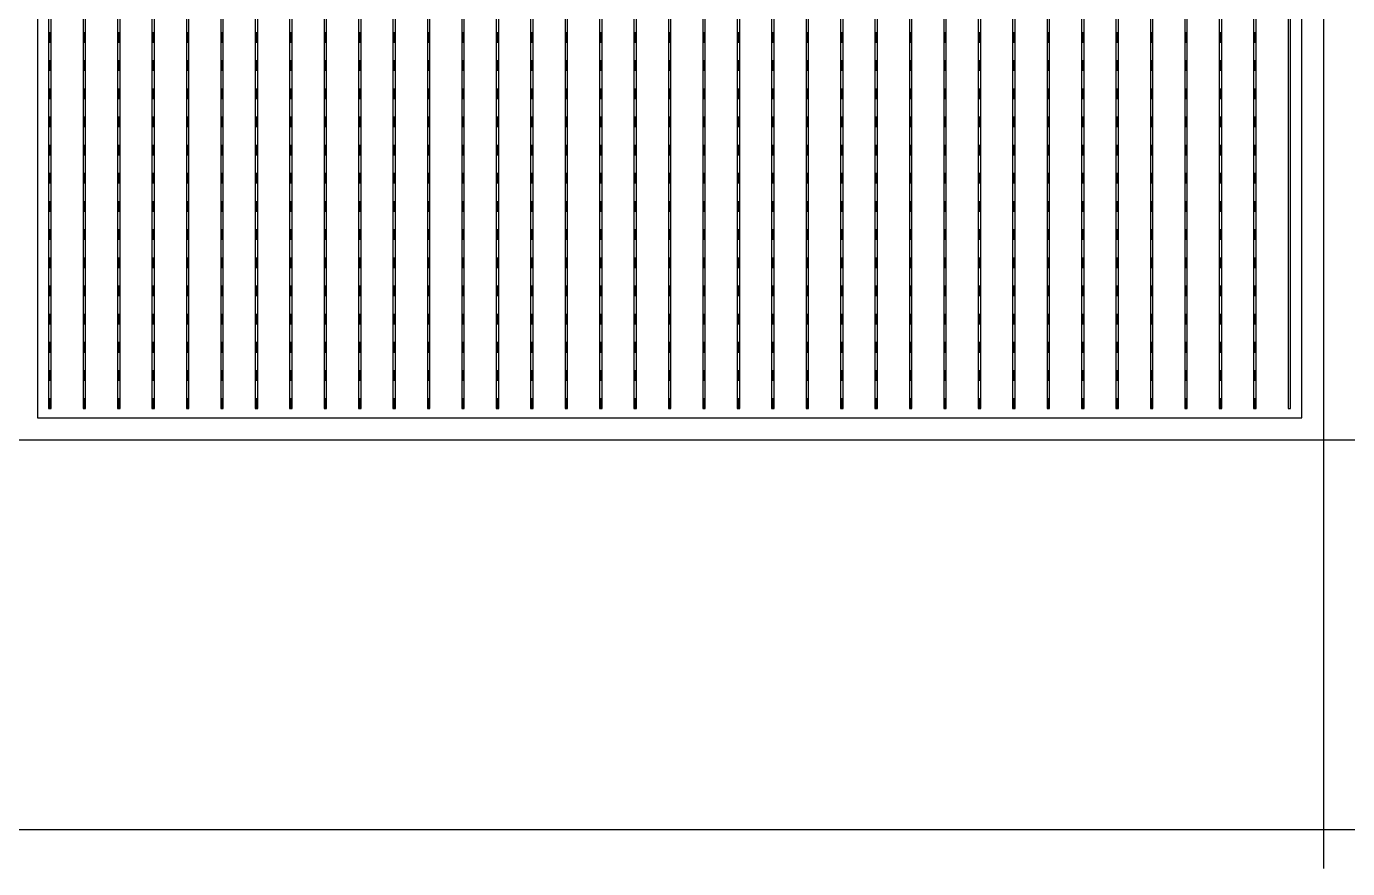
# Model space of a CAD drawing. Header units: millimetres. Extents: x -18 to 142, y -7 to 153.
# Drawn here: x 104.14 to 125.25, y -7.35 to 6.1 of the extents above; entities that cross this region are included whole.
import ezdxf

# ---------------------------------------------------------------- set-up
doc = ezdxf.new("R2010")
doc.units = ezdxf.units.MM
for name, color, linetype in [('CELLS', 5, 'Continuous'), ('CONTACT_PADS', 2, 'Continuous'), ('DICING', 4, 'Continuous'), ('FINGERS', 1, 'Continuous'), ('INSULATION', 2, 'Continuous'), ('WAFER', 1, 'Continuous')]:
    doc.layers.add(name, color=color, linetype=linetype)

msp = doc.modelspace()

# ---------------------------------------------------------------- linework, layer by layer
at = {"layer": 'CELLS'}
msp.add_lwpolyline([(124.87, -0.5), (124.87, 20.4), (103.97, 20.4), (103.97, -0.5), (124.87, -0.5)], close=True, dxfattribs=at)
at = {"layer": 'CONTACT_PADS'}
for points in [[(104.533, 5.85), (104.533, 6), (104.508, 6), (104.508, 5.85), (104.533, 5.85)], [(105.083, 5.85), (105.083, 6), (105.058, 6), (105.058, 5.85), (105.083, 5.85)], [(105.633, 5.85), (105.633, 6), (105.608, 6), (105.608, 5.85), (105.633, 5.85)], [(106.183, 5.85), (106.183, 6), (106.158, 6), (106.158, 5.85), (106.183, 5.85)], [(106.733, 5.85), (106.733, 6), (106.708, 6), (106.708, 5.85), (106.733, 5.85)], [(107.283, 5.85), (107.283, 6), (107.258, 6), (107.258, 5.85), (107.283, 5.85)], [(107.833, 5.85), (107.833, 6), (107.808, 6), (107.808, 5.85), (107.833, 5.85)], [(108.383, 5.85), (108.383, 6), (108.358, 6), (108.358, 5.85), (108.383, 5.85)], [(108.933, 5.85), (108.933, 6), (108.908, 6), (108.908, 5.85), (108.933, 5.85)], [(109.483, 5.85), (109.483, 6), (109.458, 6), (109.458, 5.85), (109.483, 5.85)], [(110.033, 5.85), (110.033, 6), (110.008, 6), (110.008, 5.85), (110.033, 5.85)], [(110.583, 5.85), (110.583, 6), (110.558, 6), (110.558, 5.85), (110.583, 5.85)], [(111.133, 5.85), (111.133, 6), (111.108, 6), (111.108, 5.85), (111.133, 5.85)], [(111.683, 5.85), (111.683, 6), (111.658, 6), (111.658, 5.85), (111.683, 5.85)], [(112.233, 5.85), (112.233, 6), (112.208, 6), (112.208, 5.85), (112.233, 5.85)], [(112.783, 5.85), (112.783, 6), (112.758, 6), (112.758, 5.85), (112.783, 5.85)], [(113.333, 5.85), (113.333, 6), (113.308, 6), (113.308, 5.85), (113.333, 5.85)], [(113.883, 5.85), (113.883, 6), (113.858, 6), (113.858, 5.85), (113.883, 5.85)], [(114.433, 5.85), (114.433, 6), (114.408, 6), (114.408, 5.85), (114.433, 5.85)], [(114.983, 5.85), (114.983, 6), (114.958, 6), (114.958, 5.85), (114.983, 5.85)], [(115.533, 5.85), (115.533, 6), (115.508, 6), (115.508, 5.85), (115.533, 5.85)], [(116.083, 5.85), (116.083, 6), (116.058, 6), (116.058, 5.85), (116.083, 5.85)], [(116.633, 5.85), (116.633, 6), (116.608, 6), (116.608, 5.85), (116.633, 5.85)], [(117.183, 5.85), (117.183, 6), (117.158, 6), (117.158, 5.85), (117.183, 5.85)], [(117.733, 5.85), (117.733, 6), (117.708, 6), (117.708, 5.85), (117.733, 5.85)], [(118.283, 5.85), (118.283, 6), (118.258, 6), (118.258, 5.85), (118.283, 5.85)], [(118.833, 5.85), (118.833, 6), (118.808, 6), (118.808, 5.85), (118.833, 5.85)], [(119.383, 5.85), (119.383, 6), (119.358, 6), (119.358, 5.85), (119.383, 5.85)], [(119.933, 5.85), (119.933, 6), (119.908, 6), (119.908, 5.85), (119.933, 5.85)], [(120.483, 5.85), (120.483, 6), (120.458, 6), (120.458, 5.85), (120.483, 5.85)], [(121.033, 5.85), (121.033, 6), (121.008, 6), (121.008, 5.85), (121.033, 5.85)], [(121.583, 5.85), (121.583, 6), (121.558, 6), (121.558, 5.85), (121.583, 5.85)], [(122.133, 5.85), (122.133, 6), (122.108, 6), (122.108, 5.85), (122.133, 5.85)], [(122.683, 5.85), (122.683, 6), (122.658, 6), (122.658, 5.85), (122.683, 5.85)], [(123.233, 5.85), (123.233, 6), (123.208, 6), (123.208, 5.85), (123.233, 5.85)], [(123.783, 5.85), (123.783, 6), (123.758, 6), (123.758, 5.85), (123.783, 5.85)], [(104.533, 5.4), (104.533, 5.55), (104.508, 5.55), (104.508, 5.4), (104.533, 5.4)], [(105.083, 5.4), (105.083, 5.55), (105.058, 5.55), (105.058, 5.4), (105.083, 5.4)], [(105.633, 5.4), (105.633, 5.55), (105.608, 5.55), (105.608, 5.4), (105.633, 5.4)], [(106.183, 5.4), (106.183, 5.55), (106.158, 5.55), (106.158, 5.4), (106.183, 5.4)], [(106.733, 5.4), (106.733, 5.55), (106.708, 5.55), (106.708, 5.4), (106.733, 5.4)], [(107.283, 5.4), (107.283, 5.55), (107.258, 5.55), (107.258, 5.4), (107.283, 5.4)], [(107.833, 5.4), (107.833, 5.55), (107.808, 5.55), (107.808, 5.4), (107.833, 5.4)], [(108.383, 5.4), (108.383, 5.55), (108.358, 5.55), (108.358, 5.4), (108.383, 5.4)], [(108.933, 5.4), (108.933, 5.55), (108.908, 5.55), (108.908, 5.4), (108.933, 5.4)], [(109.483, 5.4), (109.483, 5.55), (109.458, 5.55), (109.458, 5.4), (109.483, 5.4)], [(110.033, 5.4), (110.033, 5.55), (110.008, 5.55), (110.008, 5.4), (110.033, 5.4)], [(110.583, 5.4), (110.583, 5.55), (110.558, 5.55), (110.558, 5.4), (110.583, 5.4)], [(111.133, 5.4), (111.133, 5.55), (111.108, 5.55), (111.108, 5.4), (111.133, 5.4)], [(111.683, 5.4), (111.683, 5.55), (111.658, 5.55), (111.658, 5.4), (111.683, 5.4)], [(112.233, 5.4), (112.233, 5.55), (112.208, 5.55), (112.208, 5.4), (112.233, 5.4)], [(112.783, 5.4), (112.783, 5.55), (112.758, 5.55), (112.758, 5.4), (112.783, 5.4)], [(113.333, 5.4), (113.333, 5.55), (113.308, 5.55), (113.308, 5.4), (113.333, 5.4)], [(113.883, 5.4), (113.883, 5.55), (113.858, 5.55), (113.858, 5.4), (113.883, 5.4)], [(114.433, 5.4), (114.433, 5.55), (114.408, 5.55), (114.408, 5.4), (114.433, 5.4)], [(114.983, 5.4), (114.983, 5.55), (114.958, 5.55), (114.958, 5.4), (114.983, 5.4)], [(115.533, 5.4), (115.533, 5.55), (115.508, 5.55), (115.508, 5.4), (115.533, 5.4)], [(116.083, 5.4), (116.083, 5.55), (116.058, 5.55), (116.058, 5.4), (116.083, 5.4)], [(116.633, 5.4), (116.633, 5.55), (116.608, 5.55), (116.608, 5.4), (116.633, 5.4)], [(117.183, 5.4), (117.183, 5.55), (117.158, 5.55), (117.158, 5.4), (117.183, 5.4)], [(117.733, 5.4), (117.733, 5.55), (117.708, 5.55), (117.708, 5.4), (117.733, 5.4)], [(118.283, 5.4), (118.283, 5.55), (118.258, 5.55), (118.258, 5.4), (118.283, 5.4)], [(118.833, 5.4), (118.833, 5.55), (118.808, 5.55), (118.808, 5.4), (118.833, 5.4)], [(119.383, 5.4), (119.383, 5.55), (119.358, 5.55), (119.358, 5.4), (119.383, 5.4)], [(119.933, 5.4), (119.933, 5.55), (119.908, 5.55), (119.908, 5.4), (119.933, 5.4)], [(120.483, 5.4), (120.483, 5.55), (120.458, 5.55), (120.458, 5.4), (120.483, 5.4)], [(121.033, 5.4), (121.033, 5.55), (121.008, 5.55), (121.008, 5.4), (121.033, 5.4)], [(121.583, 5.4), (121.583, 5.55), (121.558, 5.55), (121.558, 5.4), (121.583, 5.4)], [(122.133, 5.4), (122.133, 5.55), (122.108, 5.55), (122.108, 5.4), (122.133, 5.4)], [(122.683, 5.4), (122.683, 5.55), (122.658, 5.55), (122.658, 5.4), (122.683, 5.4)], [(123.233, 5.4), (123.233, 5.55), (123.208, 5.55), (123.208, 5.4), (123.233, 5.4)], [(123.783, 5.4), (123.783, 5.55), (123.758, 5.55), (123.758, 5.4), (123.783, 5.4)], [(104.533, 4.95), (104.533, 5.1), (104.508, 5.1), (104.508, 4.95), (104.533, 4.95)], [(105.083, 4.95), (105.083, 5.1), (105.058, 5.1), (105.058, 4.95), (105.083, 4.95)], [(105.633, 4.95), (105.633, 5.1), (105.608, 5.1), (105.608, 4.95), (105.633, 4.95)], [(106.183, 4.95), (106.183, 5.1), (106.158, 5.1), (106.158, 4.95), (106.183, 4.95)], [(106.733, 4.95), (106.733, 5.1), (106.708, 5.1), (106.708, 4.95), (106.733, 4.95)], [(107.283, 4.95), (107.283, 5.1), (107.258, 5.1), (107.258, 4.95), (107.283, 4.95)], [(107.833, 4.95), (107.833, 5.1), (107.808, 5.1), (107.808, 4.95), (107.833, 4.95)], [(108.383, 4.95), (108.383, 5.1), (108.358, 5.1), (108.358, 4.95), (108.383, 4.95)], [(108.933, 4.95), (108.933, 5.1), (108.908, 5.1), (108.908, 4.95), (108.933, 4.95)], [(109.483, 4.95), (109.483, 5.1), (109.458, 5.1), (109.458, 4.95), (109.483, 4.95)], [(110.033, 4.95), (110.033, 5.1), (110.008, 5.1), (110.008, 4.95), (110.033, 4.95)], [(110.583, 4.95), (110.583, 5.1), (110.558, 5.1), (110.558, 4.95), (110.583, 4.95)], [(111.133, 4.95), (111.133, 5.1), (111.108, 5.1), (111.108, 4.95), (111.133, 4.95)], [(111.683, 4.95), (111.683, 5.1), (111.658, 5.1), (111.658, 4.95), (111.683, 4.95)], [(112.233, 4.95), (112.233, 5.1), (112.208, 5.1), (112.208, 4.95), (112.233, 4.95)], [(112.783, 4.95), (112.783, 5.1), (112.758, 5.1), (112.758, 4.95), (112.783, 4.95)], [(113.333, 4.95), (113.333, 5.1), (113.308, 5.1), (113.308, 4.95), (113.333, 4.95)], [(113.883, 4.95), (113.883, 5.1), (113.858, 5.1), (113.858, 4.95), (113.883, 4.95)], [(114.433, 4.95), (114.433, 5.1), (114.408, 5.1), (114.408, 4.95), (114.433, 4.95)], [(114.983, 4.95), (114.983, 5.1), (114.958, 5.1), (114.958, 4.95), (114.983, 4.95)], [(115.533, 4.95), (115.533, 5.1), (115.508, 5.1), (115.508, 4.95), (115.533, 4.95)], [(116.083, 4.95), (116.083, 5.1), (116.058, 5.1), (116.058, 4.95), (116.083, 4.95)], [(116.633, 4.95), (116.633, 5.1), (116.608, 5.1), (116.608, 4.95), (116.633, 4.95)], [(117.183, 4.95), (117.183, 5.1), (117.158, 5.1), (117.158, 4.95), (117.183, 4.95)], [(117.733, 4.95), (117.733, 5.1), (117.708, 5.1), (117.708, 4.95), (117.733, 4.95)], [(118.283, 4.95), (118.283, 5.1), (118.258, 5.1), (118.258, 4.95), (118.283, 4.95)], [(118.833, 4.95), (118.833, 5.1), (118.808, 5.1), (118.808, 4.95), (118.833, 4.95)], [(119.383, 4.95), (119.383, 5.1), (119.358, 5.1), (119.358, 4.95), (119.383, 4.95)], [(119.933, 4.95), (119.933, 5.1), (119.908, 5.1), (119.908, 4.95), (119.933, 4.95)], [(120.483, 4.95), (120.483, 5.1), (120.458, 5.1), (120.458, 4.95), (120.483, 4.95)], [(121.033, 4.95), (121.033, 5.1), (121.008, 5.1), (121.008, 4.95), (121.033, 4.95)], [(121.583, 4.95), (121.583, 5.1), (121.558, 5.1), (121.558, 4.95), (121.583, 4.95)], [(122.133, 4.95), (122.133, 5.1), (122.108, 5.1), (122.108, 4.95), (122.133, 4.95)], [(122.683, 4.95), (122.683, 5.1), (122.658, 5.1), (122.658, 4.95), (122.683, 4.95)], [(123.233, 4.95), (123.233, 5.1), (123.208, 5.1), (123.208, 4.95), (123.233, 4.95)], [(123.783, 4.95), (123.783, 5.1), (123.758, 5.1), (123.758, 4.95), (123.783, 4.95)], [(104.533, 4.5), (104.533, 4.65), (104.508, 4.65), (104.508, 4.5), (104.533, 4.5)], [(105.083, 4.5), (105.083, 4.65), (105.058, 4.65), (105.058, 4.5), (105.083, 4.5)], [(105.633, 4.5), (105.633, 4.65), (105.608, 4.65), (105.608, 4.5), (105.633, 4.5)], [(106.183, 4.5), (106.183, 4.65), (106.158, 4.65), (106.158, 4.5), (106.183, 4.5)], [(106.733, 4.5), (106.733, 4.65), (106.708, 4.65), (106.708, 4.5), (106.733, 4.5)], [(107.283, 4.5), (107.283, 4.65), (107.258, 4.65), (107.258, 4.5), (107.283, 4.5)], [(107.833, 4.5), (107.833, 4.65), (107.808, 4.65), (107.808, 4.5), (107.833, 4.5)], [(108.383, 4.5), (108.383, 4.65), (108.358, 4.65), (108.358, 4.5), (108.383, 4.5)], [(108.933, 4.5), (108.933, 4.65), (108.908, 4.65), (108.908, 4.5), (108.933, 4.5)], [(109.483, 4.5), (109.483, 4.65), (109.458, 4.65), (109.458, 4.5), (109.483, 4.5)], [(110.033, 4.5), (110.033, 4.65), (110.008, 4.65), (110.008, 4.5), (110.033, 4.5)], [(110.583, 4.5), (110.583, 4.65), (110.558, 4.65), (110.558, 4.5), (110.583, 4.5)], [(111.133, 4.5), (111.133, 4.65), (111.108, 4.65), (111.108, 4.5), (111.133, 4.5)], [(111.683, 4.5), (111.683, 4.65), (111.658, 4.65), (111.658, 4.5), (111.683, 4.5)], [(112.233, 4.5), (112.233, 4.65), (112.208, 4.65), (112.208, 4.5), (112.233, 4.5)], [(112.783, 4.5), (112.783, 4.65), (112.758, 4.65), (112.758, 4.5), (112.783, 4.5)], [(113.333, 4.5), (113.333, 4.65), (113.308, 4.65), (113.308, 4.5), (113.333, 4.5)], [(113.883, 4.5), (113.883, 4.65), (113.858, 4.65), (113.858, 4.5), (113.883, 4.5)], [(114.433, 4.5), (114.433, 4.65), (114.408, 4.65), (114.408, 4.5), (114.433, 4.5)], [(114.983, 4.5), (114.983, 4.65), (114.958, 4.65), (114.958, 4.5), (114.983, 4.5)], [(115.533, 4.5), (115.533, 4.65), (115.508, 4.65), (115.508, 4.5), (115.533, 4.5)], [(116.083, 4.5), (116.083, 4.65), (116.058, 4.65), (116.058, 4.5), (116.083, 4.5)], [(116.633, 4.5), (116.633, 4.65), (116.608, 4.65), (116.608, 4.5), (116.633, 4.5)], [(117.183, 4.5), (117.183, 4.65), (117.158, 4.65), (117.158, 4.5), (117.183, 4.5)], [(117.733, 4.5), (117.733, 4.65), (117.708, 4.65), (117.708, 4.5), (117.733, 4.5)], [(118.283, 4.5), (118.283, 4.65), (118.258, 4.65), (118.258, 4.5), (118.283, 4.5)], [(118.833, 4.5), (118.833, 4.65), (118.808, 4.65), (118.808, 4.5), (118.833, 4.5)], [(119.383, 4.5), (119.383, 4.65), (119.358, 4.65), (119.358, 4.5), (119.383, 4.5)], [(119.933, 4.5), (119.933, 4.65), (119.908, 4.65), (119.908, 4.5), (119.933, 4.5)], [(120.483, 4.5), (120.483, 4.65), (120.458, 4.65), (120.458, 4.5), (120.483, 4.5)], [(121.033, 4.5), (121.033, 4.65), (121.008, 4.65), (121.008, 4.5), (121.033, 4.5)], [(121.583, 4.5), (121.583, 4.65), (121.558, 4.65), (121.558, 4.5), (121.583, 4.5)], [(122.133, 4.5), (122.133, 4.65), (122.108, 4.65), (122.108, 4.5), (122.133, 4.5)], [(122.683, 4.5), (122.683, 4.65), (122.658, 4.65), (122.658, 4.5), (122.683, 4.5)], [(123.233, 4.5), (123.233, 4.65), (123.208, 4.65), (123.208, 4.5), (123.233, 4.5)], [(123.783, 4.5), (123.783, 4.65), (123.758, 4.65), (123.758, 4.5), (123.783, 4.5)], [(104.533, 4.05), (104.533, 4.2), (104.508, 4.2), (104.508, 4.05), (104.533, 4.05)], [(105.083, 4.05), (105.083, 4.2), (105.058, 4.2), (105.058, 4.05), (105.083, 4.05)], [(105.633, 4.05), (105.633, 4.2), (105.608, 4.2), (105.608, 4.05), (105.633, 4.05)], [(106.183, 4.05), (106.183, 4.2), (106.158, 4.2), (106.158, 4.05), (106.183, 4.05)], [(106.733, 4.05), (106.733, 4.2), (106.708, 4.2), (106.708, 4.05), (106.733, 4.05)], [(107.283, 4.05), (107.283, 4.2), (107.258, 4.2), (107.258, 4.05), (107.283, 4.05)], [(107.833, 4.05), (107.833, 4.2), (107.808, 4.2), (107.808, 4.05), (107.833, 4.05)], [(108.383, 4.05), (108.383, 4.2), (108.358, 4.2), (108.358, 4.05), (108.383, 4.05)], [(108.933, 4.05), (108.933, 4.2), (108.908, 4.2), (108.908, 4.05), (108.933, 4.05)], [(109.483, 4.05), (109.483, 4.2), (109.458, 4.2), (109.458, 4.05), (109.483, 4.05)], [(110.033, 4.05), (110.033, 4.2), (110.008, 4.2), (110.008, 4.05), (110.033, 4.05)], [(110.583, 4.05), (110.583, 4.2), (110.558, 4.2), (110.558, 4.05), (110.583, 4.05)], [(111.133, 4.05), (111.133, 4.2), (111.108, 4.2), (111.108, 4.05), (111.133, 4.05)], [(111.683, 4.05), (111.683, 4.2), (111.658, 4.2), (111.658, 4.05), (111.683, 4.05)], [(112.233, 4.05), (112.233, 4.2), (112.208, 4.2), (112.208, 4.05), (112.233, 4.05)], [(112.783, 4.05), (112.783, 4.2), (112.758, 4.2), (112.758, 4.05), (112.783, 4.05)], [(113.333, 4.05), (113.333, 4.2), (113.308, 4.2), (113.308, 4.05), (113.333, 4.05)], [(113.883, 4.05), (113.883, 4.2), (113.858, 4.2), (113.858, 4.05), (113.883, 4.05)], [(114.433, 4.05), (114.433, 4.2), (114.408, 4.2), (114.408, 4.05), (114.433, 4.05)], [(114.983, 4.05), (114.983, 4.2), (114.958, 4.2), (114.958, 4.05), (114.983, 4.05)], [(115.533, 4.05), (115.533, 4.2), (115.508, 4.2), (115.508, 4.05), (115.533, 4.05)], [(116.083, 4.05), (116.083, 4.2), (116.058, 4.2), (116.058, 4.05), (116.083, 4.05)], [(116.633, 4.05), (116.633, 4.2), (116.608, 4.2), (116.608, 4.05), (116.633, 4.05)], [(117.183, 4.05), (117.183, 4.2), (117.158, 4.2), (117.158, 4.05), (117.183, 4.05)], [(117.733, 4.05), (117.733, 4.2), (117.708, 4.2), (117.708, 4.05), (117.733, 4.05)], [(118.283, 4.05), (118.283, 4.2), (118.258, 4.2), (118.258, 4.05), (118.283, 4.05)], [(118.833, 4.05), (118.833, 4.2), (118.808, 4.2), (118.808, 4.05), (118.833, 4.05)], [(119.383, 4.05), (119.383, 4.2), (119.358, 4.2), (119.358, 4.05), (119.383, 4.05)], [(119.933, 4.05), (119.933, 4.2), (119.908, 4.2), (119.908, 4.05), (119.933, 4.05)], [(120.483, 4.05), (120.483, 4.2), (120.458, 4.2), (120.458, 4.05), (120.483, 4.05)], [(121.033, 4.05), (121.033, 4.2), (121.008, 4.2), (121.008, 4.05), (121.033, 4.05)], [(121.583, 4.05), (121.583, 4.2), (121.558, 4.2), (121.558, 4.05), (121.583, 4.05)], [(122.133, 4.05), (122.133, 4.2), (122.108, 4.2), (122.108, 4.05), (122.133, 4.05)], [(122.683, 4.05), (122.683, 4.2), (122.658, 4.2), (122.658, 4.05), (122.683, 4.05)], [(123.233, 4.05), (123.233, 4.2), (123.208, 4.2), (123.208, 4.05), (123.233, 4.05)], [(123.783, 4.05), (123.783, 4.2), (123.758, 4.2), (123.758, 4.05), (123.783, 4.05)], [(104.533, 3.6), (104.533, 3.75), (104.508, 3.75), (104.508, 3.6), (104.533, 3.6)], [(105.083, 3.6), (105.083, 3.75), (105.058, 3.75), (105.058, 3.6), (105.083, 3.6)], [(105.633, 3.6), (105.633, 3.75), (105.608, 3.75), (105.608, 3.6), (105.633, 3.6)], [(106.183, 3.6), (106.183, 3.75), (106.158, 3.75), (106.158, 3.6), (106.183, 3.6)], [(106.733, 3.6), (106.733, 3.75), (106.708, 3.75), (106.708, 3.6), (106.733, 3.6)], [(107.283, 3.6), (107.283, 3.75), (107.258, 3.75), (107.258, 3.6), (107.283, 3.6)], [(107.833, 3.6), (107.833, 3.75), (107.808, 3.75), (107.808, 3.6), (107.833, 3.6)], [(108.383, 3.6), (108.383, 3.75), (108.358, 3.75), (108.358, 3.6), (108.383, 3.6)], [(108.933, 3.6), (108.933, 3.75), (108.908, 3.75), (108.908, 3.6), (108.933, 3.6)], [(109.483, 3.6), (109.483, 3.75), (109.458, 3.75), (109.458, 3.6), (109.483, 3.6)], [(110.033, 3.6), (110.033, 3.75), (110.008, 3.75), (110.008, 3.6), (110.033, 3.6)], [(110.583, 3.6), (110.583, 3.75), (110.558, 3.75), (110.558, 3.6), (110.583, 3.6)], [(111.133, 3.6), (111.133, 3.75), (111.108, 3.75), (111.108, 3.6), (111.133, 3.6)], [(111.683, 3.6), (111.683, 3.75), (111.658, 3.75), (111.658, 3.6), (111.683, 3.6)], [(112.233, 3.6), (112.233, 3.75), (112.208, 3.75), (112.208, 3.6), (112.233, 3.6)], [(112.783, 3.6), (112.783, 3.75), (112.758, 3.75), (112.758, 3.6), (112.783, 3.6)], [(113.333, 3.6), (113.333, 3.75), (113.308, 3.75), (113.308, 3.6), (113.333, 3.6)], [(113.883, 3.6), (113.883, 3.75), (113.858, 3.75), (113.858, 3.6), (113.883, 3.6)], [(114.433, 3.6), (114.433, 3.75), (114.408, 3.75), (114.408, 3.6), (114.433, 3.6)], [(114.983, 3.6), (114.983, 3.75), (114.958, 3.75), (114.958, 3.6), (114.983, 3.6)], [(115.533, 3.6), (115.533, 3.75), (115.508, 3.75), (115.508, 3.6), (115.533, 3.6)], [(116.083, 3.6), (116.083, 3.75), (116.058, 3.75), (116.058, 3.6), (116.083, 3.6)], [(116.633, 3.6), (116.633, 3.75), (116.608, 3.75), (116.608, 3.6), (116.633, 3.6)], [(117.183, 3.6), (117.183, 3.75), (117.158, 3.75), (117.158, 3.6), (117.183, 3.6)], [(117.733, 3.6), (117.733, 3.75), (117.708, 3.75), (117.708, 3.6), (117.733, 3.6)], [(118.283, 3.6), (118.283, 3.75), (118.258, 3.75), (118.258, 3.6), (118.283, 3.6)], [(118.833, 3.6), (118.833, 3.75), (118.808, 3.75), (118.808, 3.6), (118.833, 3.6)], [(119.383, 3.6), (119.383, 3.75), (119.358, 3.75), (119.358, 3.6), (119.383, 3.6)], [(119.933, 3.6), (119.933, 3.75), (119.908, 3.75), (119.908, 3.6), (119.933, 3.6)], [(120.483, 3.6), (120.483, 3.75), (120.458, 3.75), (120.458, 3.6), (120.483, 3.6)], [(121.033, 3.6), (121.033, 3.75), (121.008, 3.75), (121.008, 3.6), (121.033, 3.6)], [(121.583, 3.6), (121.583, 3.75), (121.558, 3.75), (121.558, 3.6), (121.583, 3.6)], [(122.133, 3.6), (122.133, 3.75), (122.108, 3.75), (122.108, 3.6), (122.133, 3.6)], [(122.683, 3.6), (122.683, 3.75), (122.658, 3.75), (122.658, 3.6), (122.683, 3.6)], [(123.233, 3.6), (123.233, 3.75), (123.208, 3.75), (123.208, 3.6), (123.233, 3.6)], [(123.783, 3.6), (123.783, 3.75), (123.758, 3.75), (123.758, 3.6), (123.783, 3.6)], [(104.533, 3.15), (104.533, 3.3), (104.508, 3.3), (104.508, 3.15), (104.533, 3.15)], [(105.083, 3.15), (105.083, 3.3), (105.058, 3.3), (105.058, 3.15), (105.083, 3.15)], [(105.633, 3.15), (105.633, 3.3), (105.608, 3.3), (105.608, 3.15), (105.633, 3.15)], [(106.183, 3.15), (106.183, 3.3), (106.158, 3.3), (106.158, 3.15), (106.183, 3.15)], [(106.733, 3.15), (106.733, 3.3), (106.708, 3.3), (106.708, 3.15), (106.733, 3.15)], [(107.283, 3.15), (107.283, 3.3), (107.258, 3.3), (107.258, 3.15), (107.283, 3.15)], [(107.833, 3.15), (107.833, 3.3), (107.808, 3.3), (107.808, 3.15), (107.833, 3.15)], [(108.383, 3.15), (108.383, 3.3), (108.358, 3.3), (108.358, 3.15), (108.383, 3.15)], [(108.933, 3.15), (108.933, 3.3), (108.908, 3.3), (108.908, 3.15), (108.933, 3.15)], [(109.483, 3.15), (109.483, 3.3), (109.458, 3.3), (109.458, 3.15), (109.483, 3.15)], [(110.033, 3.15), (110.033, 3.3), (110.008, 3.3), (110.008, 3.15), (110.033, 3.15)], [(110.583, 3.15), (110.583, 3.3), (110.558, 3.3), (110.558, 3.15), (110.583, 3.15)], [(111.133, 3.15), (111.133, 3.3), (111.108, 3.3), (111.108, 3.15), (111.133, 3.15)], [(111.683, 3.15), (111.683, 3.3), (111.658, 3.3), (111.658, 3.15), (111.683, 3.15)], [(112.233, 3.15), (112.233, 3.3), (112.208, 3.3), (112.208, 3.15), (112.233, 3.15)], [(112.783, 3.15), (112.783, 3.3), (112.758, 3.3), (112.758, 3.15), (112.783, 3.15)], [(113.333, 3.15), (113.333, 3.3), (113.308, 3.3), (113.308, 3.15), (113.333, 3.15)], [(113.883, 3.15), (113.883, 3.3), (113.858, 3.3), (113.858, 3.15), (113.883, 3.15)], [(114.433, 3.15), (114.433, 3.3), (114.408, 3.3), (114.408, 3.15), (114.433, 3.15)], [(114.983, 3.15), (114.983, 3.3), (114.958, 3.3), (114.958, 3.15), (114.983, 3.15)], [(115.533, 3.15), (115.533, 3.3), (115.508, 3.3), (115.508, 3.15), (115.533, 3.15)], [(116.083, 3.15), (116.083, 3.3), (116.058, 3.3), (116.058, 3.15), (116.083, 3.15)], [(116.633, 3.15), (116.633, 3.3), (116.608, 3.3), (116.608, 3.15), (116.633, 3.15)], [(117.183, 3.15), (117.183, 3.3), (117.158, 3.3), (117.158, 3.15), (117.183, 3.15)], [(117.733, 3.15), (117.733, 3.3), (117.708, 3.3), (117.708, 3.15), (117.733, 3.15)], [(118.283, 3.15), (118.283, 3.3), (118.258, 3.3), (118.258, 3.15), (118.283, 3.15)], [(118.833, 3.15), (118.833, 3.3), (118.808, 3.3), (118.808, 3.15), (118.833, 3.15)], [(119.383, 3.15), (119.383, 3.3), (119.358, 3.3), (119.358, 3.15), (119.383, 3.15)], [(119.933, 3.15), (119.933, 3.3), (119.908, 3.3), (119.908, 3.15), (119.933, 3.15)], [(120.483, 3.15), (120.483, 3.3), (120.458, 3.3), (120.458, 3.15), (120.483, 3.15)], [(121.033, 3.15), (121.033, 3.3), (121.008, 3.3), (121.008, 3.15), (121.033, 3.15)], [(121.583, 3.15), (121.583, 3.3), (121.558, 3.3), (121.558, 3.15), (121.583, 3.15)], [(122.133, 3.15), (122.133, 3.3), (122.108, 3.3), (122.108, 3.15), (122.133, 3.15)], [(122.683, 3.15), (122.683, 3.3), (122.658, 3.3), (122.658, 3.15), (122.683, 3.15)], [(123.233, 3.15), (123.233, 3.3), (123.208, 3.3), (123.208, 3.15), (123.233, 3.15)], [(123.783, 3.15), (123.783, 3.3), (123.758, 3.3), (123.758, 3.15), (123.783, 3.15)], [(104.533, 2.7), (104.533, 2.85), (104.508, 2.85), (104.508, 2.7), (104.533, 2.7)], [(105.083, 2.7), (105.083, 2.85), (105.058, 2.85), (105.058, 2.7), (105.083, 2.7)], [(105.633, 2.7), (105.633, 2.85), (105.608, 2.85), (105.608, 2.7), (105.633, 2.7)], [(106.183, 2.7), (106.183, 2.85), (106.158, 2.85), (106.158, 2.7), (106.183, 2.7)], [(106.733, 2.7), (106.733, 2.85), (106.708, 2.85), (106.708, 2.7), (106.733, 2.7)], [(107.283, 2.7), (107.283, 2.85), (107.258, 2.85), (107.258, 2.7), (107.283, 2.7)], [(107.833, 2.7), (107.833, 2.85), (107.808, 2.85), (107.808, 2.7), (107.833, 2.7)], [(108.383, 2.7), (108.383, 2.85), (108.358, 2.85), (108.358, 2.7), (108.383, 2.7)], [(108.933, 2.7), (108.933, 2.85), (108.908, 2.85), (108.908, 2.7), (108.933, 2.7)], [(109.483, 2.7), (109.483, 2.85), (109.458, 2.85), (109.458, 2.7), (109.483, 2.7)], [(110.033, 2.7), (110.033, 2.85), (110.008, 2.85), (110.008, 2.7), (110.033, 2.7)], [(110.583, 2.7), (110.583, 2.85), (110.558, 2.85), (110.558, 2.7), (110.583, 2.7)], [(111.133, 2.7), (111.133, 2.85), (111.108, 2.85), (111.108, 2.7), (111.133, 2.7)], [(111.683, 2.7), (111.683, 2.85), (111.658, 2.85), (111.658, 2.7), (111.683, 2.7)], [(112.233, 2.7), (112.233, 2.85), (112.208, 2.85), (112.208, 2.7), (112.233, 2.7)], [(112.783, 2.7), (112.783, 2.85), (112.758, 2.85), (112.758, 2.7), (112.783, 2.7)], [(113.333, 2.7), (113.333, 2.85), (113.308, 2.85), (113.308, 2.7), (113.333, 2.7)], [(113.883, 2.7), (113.883, 2.85), (113.858, 2.85), (113.858, 2.7), (113.883, 2.7)], [(114.433, 2.7), (114.433, 2.85), (114.408, 2.85), (114.408, 2.7), (114.433, 2.7)], [(114.983, 2.7), (114.983, 2.85), (114.958, 2.85), (114.958, 2.7), (114.983, 2.7)], [(115.533, 2.7), (115.533, 2.85), (115.508, 2.85), (115.508, 2.7), (115.533, 2.7)], [(116.083, 2.7), (116.083, 2.85), (116.058, 2.85), (116.058, 2.7), (116.083, 2.7)], [(116.633, 2.7), (116.633, 2.85), (116.608, 2.85), (116.608, 2.7), (116.633, 2.7)], [(117.183, 2.7), (117.183, 2.85), (117.158, 2.85), (117.158, 2.7), (117.183, 2.7)], [(117.733, 2.7), (117.733, 2.85), (117.708, 2.85), (117.708, 2.7), (117.733, 2.7)], [(118.283, 2.7), (118.283, 2.85), (118.258, 2.85), (118.258, 2.7), (118.283, 2.7)], [(118.833, 2.7), (118.833, 2.85), (118.808, 2.85), (118.808, 2.7), (118.833, 2.7)], [(119.383, 2.7), (119.383, 2.85), (119.358, 2.85), (119.358, 2.7), (119.383, 2.7)], [(119.933, 2.7), (119.933, 2.85), (119.908, 2.85), (119.908, 2.7), (119.933, 2.7)], [(120.483, 2.7), (120.483, 2.85), (120.458, 2.85), (120.458, 2.7), (120.483, 2.7)], [(121.033, 2.7), (121.033, 2.85), (121.008, 2.85), (121.008, 2.7), (121.033, 2.7)], [(121.583, 2.7), (121.583, 2.85), (121.558, 2.85), (121.558, 2.7), (121.583, 2.7)], [(122.133, 2.7), (122.133, 2.85), (122.108, 2.85), (122.108, 2.7), (122.133, 2.7)], [(122.683, 2.7), (122.683, 2.85), (122.658, 2.85), (122.658, 2.7), (122.683, 2.7)], [(123.233, 2.7), (123.233, 2.85), (123.208, 2.85), (123.208, 2.7), (123.233, 2.7)], [(123.783, 2.7), (123.783, 2.85), (123.758, 2.85), (123.758, 2.7), (123.783, 2.7)], [(104.533, 2.25), (104.533, 2.4), (104.508, 2.4), (104.508, 2.25), (104.533, 2.25)], [(105.083, 2.25), (105.083, 2.4), (105.058, 2.4), (105.058, 2.25), (105.083, 2.25)], [(105.633, 2.25), (105.633, 2.4), (105.608, 2.4), (105.608, 2.25), (105.633, 2.25)], [(106.183, 2.25), (106.183, 2.4), (106.158, 2.4), (106.158, 2.25), (106.183, 2.25)], [(106.733, 2.25), (106.733, 2.4), (106.708, 2.4), (106.708, 2.25), (106.733, 2.25)], [(107.283, 2.25), (107.283, 2.4), (107.258, 2.4), (107.258, 2.25), (107.283, 2.25)], [(107.833, 2.25), (107.833, 2.4), (107.808, 2.4), (107.808, 2.25), (107.833, 2.25)], [(108.383, 2.25), (108.383, 2.4), (108.358, 2.4), (108.358, 2.25), (108.383, 2.25)], [(108.933, 2.25), (108.933, 2.4), (108.908, 2.4), (108.908, 2.25), (108.933, 2.25)], [(109.483, 2.25), (109.483, 2.4), (109.458, 2.4), (109.458, 2.25), (109.483, 2.25)], [(110.033, 2.25), (110.033, 2.4), (110.008, 2.4), (110.008, 2.25), (110.033, 2.25)], [(110.583, 2.25), (110.583, 2.4), (110.558, 2.4), (110.558, 2.25), (110.583, 2.25)], [(111.133, 2.25), (111.133, 2.4), (111.108, 2.4), (111.108, 2.25), (111.133, 2.25)], [(111.683, 2.25), (111.683, 2.4), (111.658, 2.4), (111.658, 2.25), (111.683, 2.25)], [(112.233, 2.25), (112.233, 2.4), (112.208, 2.4), (112.208, 2.25), (112.233, 2.25)], [(112.783, 2.25), (112.783, 2.4), (112.758, 2.4), (112.758, 2.25), (112.783, 2.25)], [(113.333, 2.25), (113.333, 2.4), (113.308, 2.4), (113.308, 2.25), (113.333, 2.25)], [(113.883, 2.25), (113.883, 2.4), (113.858, 2.4), (113.858, 2.25), (113.883, 2.25)], [(114.433, 2.25), (114.433, 2.4), (114.408, 2.4), (114.408, 2.25), (114.433, 2.25)], [(114.983, 2.25), (114.983, 2.4), (114.958, 2.4), (114.958, 2.25), (114.983, 2.25)], [(115.533, 2.25), (115.533, 2.4), (115.508, 2.4), (115.508, 2.25), (115.533, 2.25)], [(116.083, 2.25), (116.083, 2.4), (116.058, 2.4), (116.058, 2.25), (116.083, 2.25)], [(116.633, 2.25), (116.633, 2.4), (116.608, 2.4), (116.608, 2.25), (116.633, 2.25)], [(117.183, 2.25), (117.183, 2.4), (117.158, 2.4), (117.158, 2.25), (117.183, 2.25)], [(117.733, 2.25), (117.733, 2.4), (117.708, 2.4), (117.708, 2.25), (117.733, 2.25)], [(118.283, 2.25), (118.283, 2.4), (118.258, 2.4), (118.258, 2.25), (118.283, 2.25)], [(118.833, 2.25), (118.833, 2.4), (118.808, 2.4), (118.808, 2.25), (118.833, 2.25)], [(119.383, 2.25), (119.383, 2.4), (119.358, 2.4), (119.358, 2.25), (119.383, 2.25)], [(119.933, 2.25), (119.933, 2.4), (119.908, 2.4), (119.908, 2.25), (119.933, 2.25)], [(120.483, 2.25), (120.483, 2.4), (120.458, 2.4), (120.458, 2.25), (120.483, 2.25)], [(121.033, 2.25), (121.033, 2.4), (121.008, 2.4), (121.008, 2.25), (121.033, 2.25)], [(121.583, 2.25), (121.583, 2.4), (121.558, 2.4), (121.558, 2.25), (121.583, 2.25)], [(122.133, 2.25), (122.133, 2.4), (122.108, 2.4), (122.108, 2.25), (122.133, 2.25)], [(122.683, 2.25), (122.683, 2.4), (122.658, 2.4), (122.658, 2.25), (122.683, 2.25)], [(123.233, 2.25), (123.233, 2.4), (123.208, 2.4), (123.208, 2.25), (123.233, 2.25)], [(123.783, 2.25), (123.783, 2.4), (123.758, 2.4), (123.758, 2.25), (123.783, 2.25)], [(104.533, 1.8), (104.533, 1.95), (104.508, 1.95), (104.508, 1.8), (104.533, 1.8)], [(105.083, 1.8), (105.083, 1.95), (105.058, 1.95), (105.058, 1.8), (105.083, 1.8)], [(105.633, 1.8), (105.633, 1.95), (105.608, 1.95), (105.608, 1.8), (105.633, 1.8)], [(106.183, 1.8), (106.183, 1.95), (106.158, 1.95), (106.158, 1.8), (106.183, 1.8)], [(106.733, 1.8), (106.733, 1.95), (106.708, 1.95), (106.708, 1.8), (106.733, 1.8)], [(107.283, 1.8), (107.283, 1.95), (107.258, 1.95), (107.258, 1.8), (107.283, 1.8)], [(107.833, 1.8), (107.833, 1.95), (107.808, 1.95), (107.808, 1.8), (107.833, 1.8)], [(108.383, 1.8), (108.383, 1.95), (108.358, 1.95), (108.358, 1.8), (108.383, 1.8)], [(108.933, 1.8), (108.933, 1.95), (108.908, 1.95), (108.908, 1.8), (108.933, 1.8)], [(109.483, 1.8), (109.483, 1.95), (109.458, 1.95), (109.458, 1.8), (109.483, 1.8)], [(110.033, 1.8), (110.033, 1.95), (110.008, 1.95), (110.008, 1.8), (110.033, 1.8)], [(110.583, 1.8), (110.583, 1.95), (110.558, 1.95), (110.558, 1.8), (110.583, 1.8)], [(111.133, 1.8), (111.133, 1.95), (111.108, 1.95), (111.108, 1.8), (111.133, 1.8)], [(111.683, 1.8), (111.683, 1.95), (111.658, 1.95), (111.658, 1.8), (111.683, 1.8)], [(112.233, 1.8), (112.233, 1.95), (112.208, 1.95), (112.208, 1.8), (112.233, 1.8)], [(112.783, 1.8), (112.783, 1.95), (112.758, 1.95), (112.758, 1.8), (112.783, 1.8)], [(113.333, 1.8), (113.333, 1.95), (113.308, 1.95), (113.308, 1.8), (113.333, 1.8)], [(113.883, 1.8), (113.883, 1.95), (113.858, 1.95), (113.858, 1.8), (113.883, 1.8)], [(114.433, 1.8), (114.433, 1.95), (114.408, 1.95), (114.408, 1.8), (114.433, 1.8)], [(114.983, 1.8), (114.983, 1.95), (114.958, 1.95), (114.958, 1.8), (114.983, 1.8)], [(115.533, 1.8), (115.533, 1.95), (115.508, 1.95), (115.508, 1.8), (115.533, 1.8)], [(116.083, 1.8), (116.083, 1.95), (116.058, 1.95), (116.058, 1.8), (116.083, 1.8)], [(116.633, 1.8), (116.633, 1.95), (116.608, 1.95), (116.608, 1.8), (116.633, 1.8)], [(117.183, 1.8), (117.183, 1.95), (117.158, 1.95), (117.158, 1.8), (117.183, 1.8)], [(117.733, 1.8), (117.733, 1.95), (117.708, 1.95), (117.708, 1.8), (117.733, 1.8)], [(118.283, 1.8), (118.283, 1.95), (118.258, 1.95), (118.258, 1.8), (118.283, 1.8)], [(118.833, 1.8), (118.833, 1.95), (118.808, 1.95), (118.808, 1.8), (118.833, 1.8)], [(119.383, 1.8), (119.383, 1.95), (119.358, 1.95), (119.358, 1.8), (119.383, 1.8)], [(119.933, 1.8), (119.933, 1.95), (119.908, 1.95), (119.908, 1.8), (119.933, 1.8)], [(120.483, 1.8), (120.483, 1.95), (120.458, 1.95), (120.458, 1.8), (120.483, 1.8)], [(121.033, 1.8), (121.033, 1.95), (121.008, 1.95), (121.008, 1.8), (121.033, 1.8)], [(121.583, 1.8), (121.583, 1.95), (121.558, 1.95), (121.558, 1.8), (121.583, 1.8)], [(122.133, 1.8), (122.133, 1.95), (122.108, 1.95), (122.108, 1.8), (122.133, 1.8)], [(122.683, 1.8), (122.683, 1.95), (122.658, 1.95), (122.658, 1.8), (122.683, 1.8)], [(123.233, 1.8), (123.233, 1.95), (123.208, 1.95), (123.208, 1.8), (123.233, 1.8)], [(123.783, 1.8), (123.783, 1.95), (123.758, 1.95), (123.758, 1.8), (123.783, 1.8)], [(104.533, 1.35), (104.533, 1.5), (104.508, 1.5), (104.508, 1.35), (104.533, 1.35)], [(105.083, 1.35), (105.083, 1.5), (105.058, 1.5), (105.058, 1.35), (105.083, 1.35)], [(105.633, 1.35), (105.633, 1.5), (105.608, 1.5), (105.608, 1.35), (105.633, 1.35)], [(106.183, 1.35), (106.183, 1.5), (106.158, 1.5), (106.158, 1.35), (106.183, 1.35)], [(106.733, 1.35), (106.733, 1.5), (106.708, 1.5), (106.708, 1.35), (106.733, 1.35)], [(107.283, 1.35), (107.283, 1.5), (107.258, 1.5), (107.258, 1.35), (107.283, 1.35)], [(107.833, 1.35), (107.833, 1.5), (107.808, 1.5), (107.808, 1.35), (107.833, 1.35)], [(108.383, 1.35), (108.383, 1.5), (108.358, 1.5), (108.358, 1.35), (108.383, 1.35)], [(108.933, 1.35), (108.933, 1.5), (108.908, 1.5), (108.908, 1.35), (108.933, 1.35)], [(109.483, 1.35), (109.483, 1.5), (109.458, 1.5), (109.458, 1.35), (109.483, 1.35)], [(110.033, 1.35), (110.033, 1.5), (110.008, 1.5), (110.008, 1.35), (110.033, 1.35)], [(110.583, 1.35), (110.583, 1.5), (110.558, 1.5), (110.558, 1.35), (110.583, 1.35)], [(111.133, 1.35), (111.133, 1.5), (111.108, 1.5), (111.108, 1.35), (111.133, 1.35)], [(111.683, 1.35), (111.683, 1.5), (111.658, 1.5), (111.658, 1.35), (111.683, 1.35)], [(112.233, 1.35), (112.233, 1.5), (112.208, 1.5), (112.208, 1.35), (112.233, 1.35)], [(112.783, 1.35), (112.783, 1.5), (112.758, 1.5), (112.758, 1.35), (112.783, 1.35)], [(113.333, 1.35), (113.333, 1.5), (113.308, 1.5), (113.308, 1.35), (113.333, 1.35)], [(113.883, 1.35), (113.883, 1.5), (113.858, 1.5), (113.858, 1.35), (113.883, 1.35)], [(114.433, 1.35), (114.433, 1.5), (114.408, 1.5), (114.408, 1.35), (114.433, 1.35)], [(114.983, 1.35), (114.983, 1.5), (114.958, 1.5), (114.958, 1.35), (114.983, 1.35)], [(115.533, 1.35), (115.533, 1.5), (115.508, 1.5), (115.508, 1.35), (115.533, 1.35)], [(116.083, 1.35), (116.083, 1.5), (116.058, 1.5), (116.058, 1.35), (116.083, 1.35)], [(116.633, 1.35), (116.633, 1.5), (116.608, 1.5), (116.608, 1.35), (116.633, 1.35)], [(117.183, 1.35), (117.183, 1.5), (117.158, 1.5), (117.158, 1.35), (117.183, 1.35)], [(117.733, 1.35), (117.733, 1.5), (117.708, 1.5), (117.708, 1.35), (117.733, 1.35)], [(118.283, 1.35), (118.283, 1.5), (118.258, 1.5), (118.258, 1.35), (118.283, 1.35)], [(118.833, 1.35), (118.833, 1.5), (118.808, 1.5), (118.808, 1.35), (118.833, 1.35)], [(119.383, 1.35), (119.383, 1.5), (119.358, 1.5), (119.358, 1.35), (119.383, 1.35)], [(119.933, 1.35), (119.933, 1.5), (119.908, 1.5), (119.908, 1.35), (119.933, 1.35)], [(120.483, 1.35), (120.483, 1.5), (120.458, 1.5), (120.458, 1.35), (120.483, 1.35)], [(121.033, 1.35), (121.033, 1.5), (121.008, 1.5), (121.008, 1.35), (121.033, 1.35)], [(121.583, 1.35), (121.583, 1.5), (121.558, 1.5), (121.558, 1.35), (121.583, 1.35)], [(122.133, 1.35), (122.133, 1.5), (122.108, 1.5), (122.108, 1.35), (122.133, 1.35)], [(122.683, 1.35), (122.683, 1.5), (122.658, 1.5), (122.658, 1.35), (122.683, 1.35)], [(123.233, 1.35), (123.233, 1.5), (123.208, 1.5), (123.208, 1.35), (123.233, 1.35)], [(123.783, 1.35), (123.783, 1.5), (123.758, 1.5), (123.758, 1.35), (123.783, 1.35)], [(104.533, 0.9), (104.533, 1.05), (104.508, 1.05), (104.508, 0.9), (104.533, 0.9)], [(105.083, 0.9), (105.083, 1.05), (105.058, 1.05), (105.058, 0.9), (105.083, 0.9)], [(105.633, 0.9), (105.633, 1.05), (105.608, 1.05), (105.608, 0.9), (105.633, 0.9)], [(106.183, 0.9), (106.183, 1.05), (106.158, 1.05), (106.158, 0.9), (106.183, 0.9)], [(106.733, 0.9), (106.733, 1.05), (106.708, 1.05), (106.708, 0.9), (106.733, 0.9)], [(107.283, 0.9), (107.283, 1.05), (107.258, 1.05), (107.258, 0.9), (107.283, 0.9)], [(107.833, 0.9), (107.833, 1.05), (107.808, 1.05), (107.808, 0.9), (107.833, 0.9)], [(108.383, 0.9), (108.383, 1.05), (108.358, 1.05), (108.358, 0.9), (108.383, 0.9)], [(108.933, 0.9), (108.933, 1.05), (108.908, 1.05), (108.908, 0.9), (108.933, 0.9)], [(109.483, 0.9), (109.483, 1.05), (109.458, 1.05), (109.458, 0.9), (109.483, 0.9)], [(110.033, 0.9), (110.033, 1.05), (110.008, 1.05), (110.008, 0.9), (110.033, 0.9)], [(110.583, 0.9), (110.583, 1.05), (110.558, 1.05), (110.558, 0.9), (110.583, 0.9)], [(111.133, 0.9), (111.133, 1.05), (111.108, 1.05), (111.108, 0.9), (111.133, 0.9)], [(111.683, 0.9), (111.683, 1.05), (111.658, 1.05), (111.658, 0.9), (111.683, 0.9)], [(112.233, 0.9), (112.233, 1.05), (112.208, 1.05), (112.208, 0.9), (112.233, 0.9)], [(112.783, 0.9), (112.783, 1.05), (112.758, 1.05), (112.758, 0.9), (112.783, 0.9)], [(113.333, 0.9), (113.333, 1.05), (113.308, 1.05), (113.308, 0.9), (113.333, 0.9)], [(113.883, 0.9), (113.883, 1.05), (113.858, 1.05), (113.858, 0.9), (113.883, 0.9)], [(114.433, 0.9), (114.433, 1.05), (114.408, 1.05), (114.408, 0.9), (114.433, 0.9)], [(114.983, 0.9), (114.983, 1.05), (114.958, 1.05), (114.958, 0.9), (114.983, 0.9)], [(115.533, 0.9), (115.533, 1.05), (115.508, 1.05), (115.508, 0.9), (115.533, 0.9)], [(116.083, 0.9), (116.083, 1.05), (116.058, 1.05), (116.058, 0.9), (116.083, 0.9)], [(116.633, 0.9), (116.633, 1.05), (116.608, 1.05), (116.608, 0.9), (116.633, 0.9)], [(117.183, 0.9), (117.183, 1.05), (117.158, 1.05), (117.158, 0.9), (117.183, 0.9)], [(117.733, 0.9), (117.733, 1.05), (117.708, 1.05), (117.708, 0.9), (117.733, 0.9)], [(118.283, 0.9), (118.283, 1.05), (118.258, 1.05), (118.258, 0.9), (118.283, 0.9)], [(118.833, 0.9), (118.833, 1.05), (118.808, 1.05), (118.808, 0.9), (118.833, 0.9)], [(119.383, 0.9), (119.383, 1.05), (119.358, 1.05), (119.358, 0.9), (119.383, 0.9)], [(119.933, 0.9), (119.933, 1.05), (119.908, 1.05), (119.908, 0.9), (119.933, 0.9)], [(120.483, 0.9), (120.483, 1.05), (120.458, 1.05), (120.458, 0.9), (120.483, 0.9)], [(121.033, 0.9), (121.033, 1.05), (121.008, 1.05), (121.008, 0.9), (121.033, 0.9)], [(121.583, 0.9), (121.583, 1.05), (121.558, 1.05), (121.558, 0.9), (121.583, 0.9)], [(122.133, 0.9), (122.133, 1.05), (122.108, 1.05), (122.108, 0.9), (122.133, 0.9)], [(122.683, 0.9), (122.683, 1.05), (122.658, 1.05), (122.658, 0.9), (122.683, 0.9)], [(123.233, 0.9), (123.233, 1.05), (123.208, 1.05), (123.208, 0.9), (123.233, 0.9)], [(123.783, 0.9), (123.783, 1.05), (123.758, 1.05), (123.758, 0.9), (123.783, 0.9)], [(104.533, 0.45), (104.533, 0.6), (104.508, 0.6), (104.508, 0.45), (104.533, 0.45)], [(105.083, 0.45), (105.083, 0.6), (105.058, 0.6), (105.058, 0.45), (105.083, 0.45)], [(105.633, 0.45), (105.633, 0.6), (105.608, 0.6), (105.608, 0.45), (105.633, 0.45)], [(106.183, 0.45), (106.183, 0.6), (106.158, 0.6), (106.158, 0.45), (106.183, 0.45)], [(106.733, 0.45), (106.733, 0.6), (106.708, 0.6), (106.708, 0.45), (106.733, 0.45)], [(107.283, 0.45), (107.283, 0.6), (107.258, 0.6), (107.258, 0.45), (107.283, 0.45)], [(107.833, 0.45), (107.833, 0.6), (107.808, 0.6), (107.808, 0.45), (107.833, 0.45)], [(108.383, 0.45), (108.383, 0.6), (108.358, 0.6), (108.358, 0.45), (108.383, 0.45)], [(108.933, 0.45), (108.933, 0.6), (108.908, 0.6), (108.908, 0.45), (108.933, 0.45)], [(109.483, 0.45), (109.483, 0.6), (109.458, 0.6), (109.458, 0.45), (109.483, 0.45)], [(110.033, 0.45), (110.033, 0.6), (110.008, 0.6), (110.008, 0.45), (110.033, 0.45)], [(110.583, 0.45), (110.583, 0.6), (110.558, 0.6), (110.558, 0.45), (110.583, 0.45)], [(111.133, 0.45), (111.133, 0.6), (111.108, 0.6), (111.108, 0.45), (111.133, 0.45)], [(111.683, 0.45), (111.683, 0.6), (111.658, 0.6), (111.658, 0.45), (111.683, 0.45)], [(112.233, 0.45), (112.233, 0.6), (112.208, 0.6), (112.208, 0.45), (112.233, 0.45)], [(112.783, 0.45), (112.783, 0.6), (112.758, 0.6), (112.758, 0.45), (112.783, 0.45)], [(113.333, 0.45), (113.333, 0.6), (113.308, 0.6), (113.308, 0.45), (113.333, 0.45)], [(113.883, 0.45), (113.883, 0.6), (113.858, 0.6), (113.858, 0.45), (113.883, 0.45)], [(114.433, 0.45), (114.433, 0.6), (114.408, 0.6), (114.408, 0.45), (114.433, 0.45)], [(114.983, 0.45), (114.983, 0.6), (114.958, 0.6), (114.958, 0.45), (114.983, 0.45)], [(115.533, 0.45), (115.533, 0.6), (115.508, 0.6), (115.508, 0.45), (115.533, 0.45)], [(116.083, 0.45), (116.083, 0.6), (116.058, 0.6), (116.058, 0.45), (116.083, 0.45)], [(116.633, 0.45), (116.633, 0.6), (116.608, 0.6), (116.608, 0.45), (116.633, 0.45)], [(117.183, 0.45), (117.183, 0.6), (117.158, 0.6), (117.158, 0.45), (117.183, 0.45)], [(117.733, 0.45), (117.733, 0.6), (117.708, 0.6), (117.708, 0.45), (117.733, 0.45)], [(118.283, 0.45), (118.283, 0.6), (118.258, 0.6), (118.258, 0.45), (118.283, 0.45)], [(118.833, 0.45), (118.833, 0.6), (118.808, 0.6), (118.808, 0.45), (118.833, 0.45)], [(119.383, 0.45), (119.383, 0.6), (119.358, 0.6), (119.358, 0.45), (119.383, 0.45)], [(119.933, 0.45), (119.933, 0.6), (119.908, 0.6), (119.908, 0.45), (119.933, 0.45)], [(120.483, 0.45), (120.483, 0.6), (120.458, 0.6), (120.458, 0.45), (120.483, 0.45)], [(121.033, 0.45), (121.033, 0.6), (121.008, 0.6), (121.008, 0.45), (121.033, 0.45)], [(121.583, 0.45), (121.583, 0.6), (121.558, 0.6), (121.558, 0.45), (121.583, 0.45)], [(122.133, 0.45), (122.133, 0.6), (122.108, 0.6), (122.108, 0.45), (122.133, 0.45)], [(122.683, 0.45), (122.683, 0.6), (122.658, 0.6), (122.658, 0.45), (122.683, 0.45)], [(123.233, 0.45), (123.233, 0.6), (123.208, 0.6), (123.208, 0.45), (123.233, 0.45)], [(123.783, 0.45), (123.783, 0.6), (123.758, 0.6), (123.758, 0.45), (123.783, 0.45)], [(104.533, 0), (104.533, 0.15), (104.508, 0.15), (104.508, 0), (104.533, 0)], [(105.083, 0), (105.083, 0.15), (105.058, 0.15), (105.058, 0), (105.083, 0)], [(105.633, 0), (105.633, 0.15), (105.608, 0.15), (105.608, 0), (105.633, 0)], [(106.183, 0), (106.183, 0.15), (106.158, 0.15), (106.158, 0), (106.183, 0)], [(106.733, 0), (106.733, 0.15), (106.708, 0.15), (106.708, 0), (106.733, 0)], [(107.283, 0), (107.283, 0.15), (107.258, 0.15), (107.258, 0), (107.283, 0)], [(107.833, 0), (107.833, 0.15), (107.808, 0.15), (107.808, 0), (107.833, 0)], [(108.383, 0), (108.383, 0.15), (108.358, 0.15), (108.358, 0), (108.383, 0)], [(108.933, 0), (108.933, 0.15), (108.908, 0.15), (108.908, 0), (108.933, 0)], [(109.483, 0), (109.483, 0.15), (109.458, 0.15), (109.458, 0), (109.483, 0)], [(110.033, 0), (110.033, 0.15), (110.008, 0.15), (110.008, 0), (110.033, 0)], [(110.583, 0), (110.583, 0.15), (110.558, 0.15), (110.558, 0), (110.583, 0)], [(111.133, 0), (111.133, 0.15), (111.108, 0.15), (111.108, 0), (111.133, 0)], [(111.683, 0), (111.683, 0.15), (111.658, 0.15), (111.658, 0), (111.683, 0)], [(112.233, 0), (112.233, 0.15), (112.208, 0.15), (112.208, 0), (112.233, 0)], [(112.783, 0), (112.783, 0.15), (112.758, 0.15), (112.758, 0), (112.783, 0)], [(113.333, 0), (113.333, 0.15), (113.308, 0.15), (113.308, 0), (113.333, 0)], [(113.883, 0), (113.883, 0.15), (113.858, 0.15), (113.858, 0), (113.883, 0)], [(114.433, 0), (114.433, 0.15), (114.408, 0.15), (114.408, 0), (114.433, 0)], [(114.983, 0), (114.983, 0.15), (114.958, 0.15), (114.958, 0), (114.983, 0)], [(115.533, 0), (115.533, 0.15), (115.508, 0.15), (115.508, 0), (115.533, 0)], [(116.083, 0), (116.083, 0.15), (116.058, 0.15), (116.058, 0), (116.083, 0)], [(116.633, 0), (116.633, 0.15), (116.608, 0.15), (116.608, 0), (116.633, 0)], [(117.183, 0), (117.183, 0.15), (117.158, 0.15), (117.158, 0), (117.183, 0)], [(117.733, 0), (117.733, 0.15), (117.708, 0.15), (117.708, 0), (117.733, 0)], [(118.283, 0), (118.283, 0.15), (118.258, 0.15), (118.258, 0), (118.283, 0)], [(118.833, 0), (118.833, 0.15), (118.808, 0.15), (118.808, 0), (118.833, 0)], [(119.383, 0), (119.383, 0.15), (119.358, 0.15), (119.358, 0), (119.383, 0)], [(119.933, 0), (119.933, 0.15), (119.908, 0.15), (119.908, 0), (119.933, 0)], [(120.483, 0), (120.483, 0.15), (120.458, 0.15), (120.458, 0), (120.483, 0)], [(121.033, 0), (121.033, 0.15), (121.008, 0.15), (121.008, 0), (121.033, 0)], [(121.583, 0), (121.583, 0.15), (121.558, 0.15), (121.558, 0), (121.583, 0)], [(122.133, 0), (122.133, 0.15), (122.108, 0.15), (122.108, 0), (122.133, 0)], [(122.683, 0), (122.683, 0.15), (122.658, 0.15), (122.658, 0), (122.683, 0)], [(123.233, 0), (123.233, 0.15), (123.208, 0.15), (123.208, 0), (123.233, 0)], [(123.783, 0), (123.783, 0.15), (123.758, 0.15), (123.758, 0), (123.783, 0)]]:
    msp.add_lwpolyline(points, close=True, dxfattribs=at)
at = {"layer": 'DICING'}
for p, q in [((124.87, -7.35), (124.87, 152.65)), ((124.87, -7.35), (124.87, 152.65)), ((124.87, -7.35), (124.87, 152.65)), ((124.87, -7.35), (124.87, 152.65)), ((124.87, -7.35), (124.87, 152.65)), ((124.87, -7.35), (124.87, 152.65)), ((124.87, -7.35), (124.87, 131.75)), ((124.87, -7.35), (124.87, 131.75)), ((124.87, -7.35), (124.87, 131.75)), ((124.87, -7.35), (124.87, 131.75)), ((124.87, -7.35), (124.87, 131.75)), ((124.87, -7.35), (124.87, 131.75)), ((124.87, -7.35), (124.87, 110.85)), ((124.87, -7.35), (124.87, 110.85)), ((124.87, -7.35), (124.87, 110.85)), ((124.87, -7.35), (124.87, 110.85)), ((124.87, -7.35), (124.87, 110.85)), ((124.87, -7.35), (124.87, 110.85)), ((124.87, -7.35), (124.87, 89.95)), ((124.87, -7.35), (124.87, 89.95)), ((124.87, -7.35), (124.87, 89.95)), ((124.87, -7.35), (124.87, 89.95)), ((124.87, -7.35), (124.87, 89.95)), ((124.87, -7.35), (124.87, 89.95)), ((124.87, -7.35), (124.87, 69.05)), ((124.87, -7.35), (124.87, 69.05)), ((124.87, -7.35), (124.87, 69.05)), ((124.87, -7.35), (124.87, 69.05)), ((124.87, -7.35), (124.87, 69.05)), ((124.87, -7.35), (124.87, 69.05)), ((124.87, -7.35), (124.87, 48.15)), ((124.87, -7.35), (124.87, 48.15)), ((124.87, -7.35), (124.87, 48.15)), ((124.87, -7.35), (124.87, 48.15)), ((124.87, -7.35), (124.87, 48.15)), ((124.87, -7.35), (124.87, 48.15)), ((124.87, -7.35), (124.87, 27.25)), ((-17.83, -0.5), (121.27, -0.5)), ((-17.83, -0.5), (142.17, -0.5)), ((-17.83, -0.5), (142.17, -0.5)), ((-17.83, -0.5), (142.17, -0.5)), ((-17.83, -0.5), (142.17, -0.5)), ((-17.83, -0.5), (142.17, -0.5)), ((-17.83, -0.5), (142.17, -0.5)), ((-17.83, -0.5), (142.17, -0.5)), ((-17.83, -0.5), (142.17, -0.5)), ((-17.83, -0.5), (142.17, -0.5)), ((-17.83, -0.5), (142.17, -0.5)), ((-17.83, -0.5), (142.17, -0.5)), ((-17.83, -0.5), (142.17, -0.5)), ((-17.83, -0.5), (142.17, -0.5)), ((-17.83, -0.5), (142.17, -0.5)), ((-17.83, -0.5), (142.17, -0.5)), ((-17.83, -0.5), (142.17, -0.5)), ((-17.83, -0.5), (142.17, -0.5)), ((-17.83, -0.5), (142.17, -0.5)), ((-17.83, -0.5), (142.17, -0.5)), ((-17.83, -0.5), (142.17, -0.5)), ((-17.83, -0.5), (142.17, -0.5)), ((-17.83, -0.5), (142.17, -0.5)), ((-17.83, -0.5), (142.17, -0.5)), ((-17.83, -0.5), (142.17, -0.5)), ((-17.83, -0.5), (142.17, -0.5)), ((-17.83, -0.5), (142.17, -0.5)), ((-17.83, -0.5), (142.17, -0.5)), ((-17.83, -0.5), (142.17, -0.5)), ((-17.83, -0.5), (142.17, -0.5)), ((-17.83, -0.5), (142.17, -0.5)), ((-17.83, -0.5), (142.17, -0.5)), ((-17.83, -0.5), (142.17, -0.5)), ((-17.83, -0.5), (142.17, -0.5)), ((-17.83, -0.5), (142.17, -0.5)), ((-17.83, -0.5), (142.17, -0.5)), ((-17.83, -0.5), (142.17, -0.5)), ((-17.83, -0.5), (142.17, -0.5))]:
    msp.add_line(p, q, dxfattribs=at)
at = {"layer": 'FINGERS'}
for points in [[(104.54, 0), (104.54, 19.9), (104.5, 19.9), (104.5, 0), (104.54, 0)], [(105.09, 0), (105.09, 19.9), (105.05, 19.9), (105.05, 0), (105.09, 0)], [(105.64, 0), (105.64, 19.9), (105.6, 19.9), (105.6, 0), (105.64, 0)], [(106.19, 0), (106.19, 19.9), (106.15, 19.9), (106.15, 0), (106.19, 0)], [(106.74, 0), (106.74, 19.9), (106.7, 19.9), (106.7, 0), (106.74, 0)], [(107.29, 0), (107.29, 19.9), (107.25, 19.9), (107.25, 0), (107.29, 0)], [(107.84, 0), (107.84, 19.9), (107.8, 19.9), (107.8, 0), (107.84, 0)], [(108.39, 0), (108.39, 19.9), (108.35, 19.9), (108.35, 0), (108.39, 0)], [(108.94, 0), (108.94, 19.9), (108.9, 19.9), (108.9, 0), (108.94, 0)], [(109.49, 0), (109.49, 19.9), (109.45, 19.9), (109.45, 0), (109.49, 0)], [(110.04, 0), (110.04, 19.9), (110, 19.9), (110, 0), (110.04, 0)], [(110.59, 0), (110.59, 19.9), (110.55, 19.9), (110.55, 0), (110.59, 0)], [(111.14, 0), (111.14, 19.9), (111.1, 19.9), (111.1, 0), (111.14, 0)], [(111.69, 0), (111.69, 19.9), (111.65, 19.9), (111.65, 0), (111.69, 0)], [(112.24, 0), (112.24, 19.9), (112.2, 19.9), (112.2, 0), (112.24, 0)], [(112.79, 0), (112.79, 19.9), (112.75, 19.9), (112.75, 0), (112.79, 0)], [(113.34, 0), (113.34, 19.9), (113.3, 19.9), (113.3, 0), (113.34, 0)], [(113.89, 0), (113.89, 19.9), (113.85, 19.9), (113.85, 0), (113.89, 0)], [(114.44, 0), (114.44, 19.9), (114.4, 19.9), (114.4, 0), (114.44, 0)], [(114.99, 0), (114.99, 19.9), (114.95, 19.9), (114.95, 0), (114.99, 0)], [(115.54, 0), (115.54, 19.9), (115.5, 19.9), (115.5, 0), (115.54, 0)], [(116.09, 0), (116.09, 19.9), (116.05, 19.9), (116.05, 0), (116.09, 0)], [(116.64, 0), (116.64, 19.9), (116.6, 19.9), (116.6, 0), (116.64, 0)], [(117.19, 0), (117.19, 19.9), (117.15, 19.9), (117.15, 0), (117.19, 0)], [(117.74, 0), (117.74, 19.9), (117.7, 19.9), (117.7, 0), (117.74, 0)], [(118.29, 0), (118.29, 19.9), (118.25, 19.9), (118.25, 0), (118.29, 0)], [(118.84, 0), (118.84, 19.9), (118.8, 19.9), (118.8, 0), (118.84, 0)], [(119.39, 0), (119.39, 19.9), (119.35, 19.9), (119.35, 0), (119.39, 0)], [(119.94, 0), (119.94, 19.9), (119.9, 19.9), (119.9, 0), (119.94, 0)], [(120.49, 0), (120.49, 19.9), (120.45, 19.9), (120.45, 0), (120.49, 0)], [(121.04, 0), (121.04, 19.9), (121, 19.9), (121, 0), (121.04, 0)], [(121.59, 0), (121.59, 19.9), (121.55, 19.9), (121.55, 0), (121.59, 0)], [(122.14, 0), (122.14, 19.9), (122.1, 19.9), (122.1, 0), (122.14, 0)], [(122.69, 0), (122.69, 19.9), (122.65, 19.9), (122.65, 0), (122.69, 0)], [(123.24, 0), (123.24, 19.9), (123.2, 19.9), (123.2, 0), (123.24, 0)], [(123.79, 0), (123.79, 19.9), (123.75, 19.9), (123.75, 0), (123.79, 0)], [(124.34, 0), (124.34, 19.9), (124.3, 19.9), (124.3, 0), (124.34, 0)]]:
    msp.add_lwpolyline(points, close=True, dxfattribs=at)
at = {"layer": 'INSULATION'}
msp.add_lwpolyline([(124.52, -0.15), (124.52, 20.05), (104.32, 20.05), (104.32, -0.15), (124.52, -0.15)], close=True, dxfattribs=at)
at = {"layer": 'WAFER'}
msp.add_lwpolyline([(-16.136, -6.725), (140.476, -6.725), (141.545, -5.656), (141.545, 150.956), (140.476, 152.025), (-16.136, 152.025), (-17.205, 150.956), (-17.205, -5.656), (-16.136, -6.725)], close=True, dxfattribs=at)

doc.saveas('drawing.dxf')
